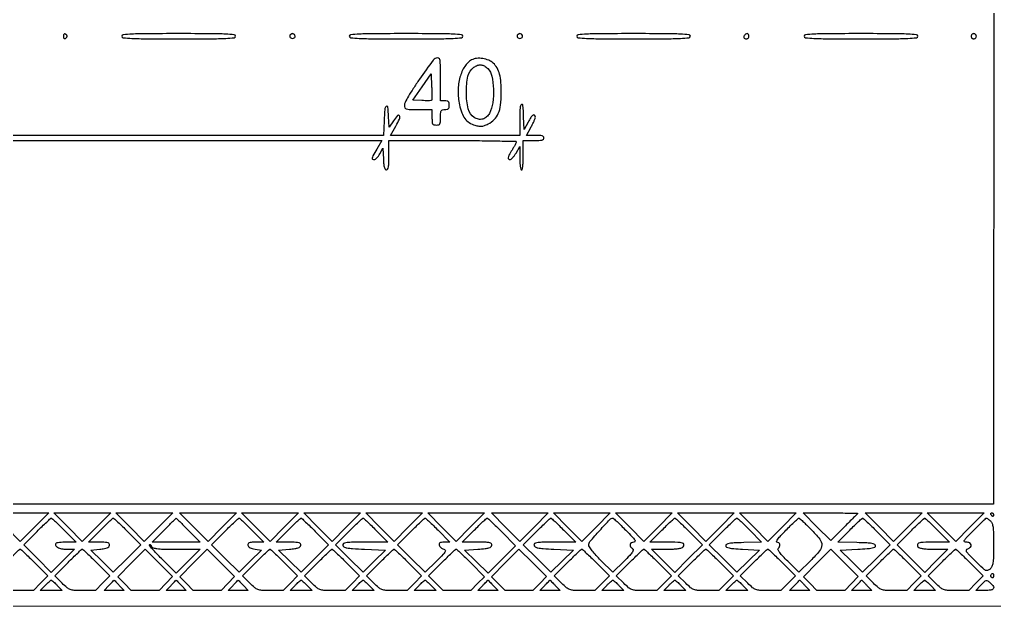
# Model space of a CAD drawing. Extents: x 0 to 836, y 5 to 589.
# Drawn here: x 301.56 to 349.44, y 162.85 to 191.81 of the extents above; entities that cross this region are included whole.
import ezdxf

# ---------------------------------------------------------------- set-up
doc = ezdxf.new("R2010")
doc.units = 0
doc.header["$MEASUREMENT"] = 0

msp = doc.modelspace()

# ---------------------------------------------------------------- linework, layer by layer
for points in [[(201.712326, 537.783562, -0.000001), (217.055896, 537.76491, -0.426088)], [(546.939, 229.3929, -0.000106), (546.943559, 250.949215, -0.000176), (546.957638, 269.095817, -0.000001), (546.976289, 285.583213, -0.415883)], [(836.0595, 588.6891), (420.497259, 588.710259, 0.000013), (261.145696, 588.714318, 0.000021), (126.989856, 588.708632), (4.934769, 588.698274, 0.19889), (4.878609, 588.675009, 0.198853), (4.855343, 588.618859), (4.83877, 516.273901, 0.000036), (4.826254, 436.744061, 0.000021), (4.8222, 342.282364), (4.8222, 95.946129), (4.469225, 95.920114, 0.031904), (4.160456, 95.877435, 0.315999), (4.075312, 95.787407, 0.415411), (4.137995, 95.703578, 0.035338), (4.43445, 95.6826), (4.8222, 95.6826), (4.8222, 50.2101), (4.8222, 4.7376), (420.462, 4.7376), (836.1018, 4.7376)], [(201.712326, 185.847562, -0.000001), (217.055896, 185.82891, -0.426088)], [(604.852986, 529.408162, -0.000002), (620.423836, 529.389509, -0.550615)], [(308.18842, 529.408162, -0.000002), (322.638019, 529.38951, -0.415836)], [(238.738155, 529.614638, -0.000002), (224.300981, 529.63329, -0.415836)], [(531.796111, 538.074638, -0.000002), (517.6951, 538.093291, -0.426056)], [(413.368417, 538.074638, -0.000002), (399.676779, 538.093291, -0.415815)], [(206.267293, 233.405114, -0.000001), (217.051222, 233.389599, -0.0589)], [(77.850638, 481.579418, -0.000002), (77.869294, 494.031443, -0.550517)], [(77.644162, 421.684687, -0.000002), (77.625507, 409.236574, -0.415775)], [(604.231838, 387.151416, -0.000003), (604.250494, 398.693431, -0.41574)], [(260.324089, 280.728444, -0.000002), (260.333986, 287.287743, -0.41377)], [(77.841889, 210.212758, -0.000002), (77.851786, 217.49274, -0.413814)], [(353.273145, 235.606241, -0.000004), (353.25667, 227.850838, -0.413589)], [(304.989363, 242.360362, -0.000006), (312.653939, 242.341698, -0.425725)], [(304.989363, 233.308162, -0.000006), (312.653939, 233.289498, -0.425725)], [(275.074705, 185.8662), (319.36061, 185.8662), (319.109005, 185.439477, 0.003297), (318.917101, 185.109047, 0.068328), (318.874318, 185.002892, 0.358977), (318.89724, 184.954532, 0.11016), (318.982127, 184.9356, 0.154657), (319.040265, 184.954023, 0.042934), (319.114344, 185.016367, 0.039003), (319.1904, 185.105314, 0.032366), (319.257077, 185.21055), (319.4073, 185.4855), (319.432487, 184.95675, 0.011248), (319.45055, 184.699463, 0.045136), (319.479196, 184.544506, 0.089857), (319.521156, 184.458138, 0.239244), (319.580537, 184.428, 0.277003), (319.641595, 184.464638, 0.080338), (319.678636, 184.572938, 0.035677), (319.698451, 184.774689, 0.006644), (319.7034, 185.1471), (319.7034, 185.8662), (322.8336, 185.8662, -0.001899), (324.033694, 185.861641, -0.003172), (325.043528, 185.847562, -0.000406), (325.936793, 185.828715, -0.41999), (325.96116, 185.80275, -0.10382), (325.951077, 185.763012, -0.007062), (325.89807, 185.658533, -0.009869), (325.830121, 185.535145, -0.007234), (325.750093, 185.4009, 0.009059), (325.60011, 185.147208, 0.07668), (325.553205, 185.023624, 0.284194), (325.575246, 184.96212, 0.169831), (325.651071, 184.9356, 0.174943), (325.705125, 184.95511, 0.032609), (325.782967, 185.028792, 0.031428), (325.866743, 185.131378, 0.024173), (325.945228, 185.25285), (326.129113, 185.5701), (326.131057, 184.99905, 0.013289), (326.137752, 184.775771, 0.023467), (326.156796, 184.592398, 0.020767), (326.183509, 184.454935, 0.347374), (326.2176, 184.428, 0.362465), (326.252916, 184.457474, 0.015687), (326.278562, 184.628925, 0.019442), (326.296508, 184.85786, 0.009838), (326.3022, 185.1471), (326.3022, 185.8662), (326.8098, 185.8662, 0.010614), (327.066641, 185.871653, 0.050675), (327.21165, 185.892637, 0.113455), (327.28883, 185.931932, 0.222027), (327.3174, 185.9931, 0.20224), (327.29212, 186.053044, 0.122046), (327.224545, 186.092612, 0.058076), (327.099479, 186.114183, 0.013696), (326.887167, 186.12), (326.456934, 186.12), (326.675667, 186.511356, 0.011597), (326.759417, 186.669716, 0.014102), (326.830147, 186.821897, 0.012683), (326.882358, 186.952046, 0.089272), (326.8944, 187.018956, 0.194214), (326.858556, 187.107755, 0.365208), (326.786601, 187.115205, 0.095449), (326.671205, 186.999331, 0.025602), (326.536569, 186.77565), (326.3445, 186.4161), (326.319644, 187.02945, 0.009543), (326.285868, 187.595606, 0.600354), (326.212922, 187.627377, 0.220443), (326.142801, 187.488046, 0.008078), (326.133, 186.8814), (326.133, 186.12), (322.959777, 186.12), (319.786553, 186.12), (320.044975, 186.577898, 0.022225), (320.219828, 186.922663, 0.222541), (320.217778, 187.080061, 0.536942), (320.128024, 187.092188, 0.030691), (319.923817, 186.828095), (319.712159, 186.516612), (319.686629, 187.038266, 0.014871), (319.649159, 187.513757, 0.612674), (319.573458, 187.542514, 0.191836), (319.497719, 187.387859, 0.010594), (319.467456, 186.839612), (319.443013, 186.12), (275.158988, 186.12)]]:
    msp.add_lwpolyline(points, format="xyb")
for points in [[(349.8633, 222.206722), (349.4403, 222.098577), (349.419019, 195.057088), (349.397738, 168.0156), (229.731169, 168.0156), (110.0646, 168.0156)], [(105.5385, 163.0665), (233.00955, 163.045322), (360.4806, 163.024144)]]:
    msp.add_lwpolyline(points)
for points in [[(303.714, 190.9845, 0.064908), (303.720739, 190.932807, 0.107546), (303.740715, 190.893824, 0.143818), (303.770388, 190.87364, 0.159683), (303.804945, 190.873815, 0.073624), (303.839708, 190.891418, 0.066918), (303.869175, 190.918834, 0.070382), (303.889087, 190.95151, 0.102038), (303.89589, 190.9845, 0.102038), (303.889087, 191.01749, 0.070382), (303.869175, 191.050166, 0.066918), (303.839708, 191.077582, 0.073624), (303.804945, 191.095185, 0.159683), (303.770388, 191.09536, 0.143818), (303.740715, 191.075176, 0.107546), (303.720739, 191.036193, 0.064908)], [(306.5904, 190.9845, 0.38529), (306.65764, 190.910194, 0.013583), (307.07685, 190.879711, 0.01012), (307.799216, 190.861515, 0.001237), (309.3822, 190.8576, 0.001237), (310.965184, 190.861515, 0.01012), (311.68755, 190.879711, 0.013583), (312.10676, 190.910194, 0.38529), (312.174, 190.9845, 0.38529), (312.10676, 191.058806, 0.013583), (311.68755, 191.089289, 0.01012), (310.965184, 191.107485, 0.001237), (309.3822, 191.1114, 0.001237), (307.799216, 191.107485, 0.01012), (307.07685, 191.089289, 0.013583), (306.65764, 191.058806, 0.38529)], [(314.842513, 191.032646, 0.221146), (314.834245, 190.963076, 0.174599), (314.881427, 190.902621, 0.137965), (314.966908, 190.877282, 0.142848), (315.05178, 190.900753, 0.189436), (315.093008, 190.955805, 0.165456), (315.0887, 191.028004, 0.147302), (315.039683, 191.088616, 0.150691), (314.9658, 191.1114, 0.08914), (314.933664, 191.105625, 0.053258), (314.898806, 191.088266, 0.051122), (314.866665, 191.06277, 0.061191)], [(317.7576, 190.9845, 0.38529), (317.82484, 190.910194, 0.013583), (318.24405, 190.879711, 0.01012), (318.966416, 190.861515, 0.001237), (320.5494, 190.8576, 0.001237), (322.132384, 190.861515, 0.01012), (322.85475, 190.879711, 0.013583), (323.27396, 190.910194, 0.38529), (323.3412, 190.9845, 0.38529), (323.27396, 191.058806, 0.013583), (322.85475, 191.089289, 0.01012), (322.132384, 191.107485, 0.001237), (320.5494, 191.1114, 0.001237), (318.966416, 191.107485, 0.01012), (318.24405, 191.089289, 0.013583), (317.82484, 191.058806, 0.38529)], [(326.009713, 191.032646, 0.221146), (326.001445, 190.963076, 0.174599), (326.048627, 190.902621, 0.137965), (326.134108, 190.877282, 0.142848), (326.21898, 190.900753, 0.189436), (326.260208, 190.955805, 0.165456), (326.2559, 191.028004, 0.147302), (326.206883, 191.088616, 0.150691), (326.133, 191.1114, 0.08914), (326.100864, 191.105625, 0.053258), (326.066006, 191.088266, 0.051122), (326.033865, 191.06277, 0.061191)], [(328.9248, 190.9845, 0.38529), (328.99204, 190.910194, 0.013583), (329.41125, 190.879711, 0.01012), (330.133616, 190.861515, 0.001237), (331.7166, 190.8576, 0.001237), (333.299584, 190.861515, 0.01012), (334.02195, 190.879711, 0.013583), (334.44116, 190.910194, 0.38529), (334.5084, 190.9845, 0.38529), (334.44116, 191.058806, 0.013583), (334.02195, 191.089289, 0.01012), (333.299584, 191.107485, 0.001237), (331.7166, 191.1114, 0.001237), (330.133616, 191.107485, 0.01012), (329.41125, 191.089289, 0.013583), (328.99204, 191.058806, 0.38529)], [(337.1874, 191.055, 0.091649), (337.139103, 190.984798, 0.193059), (337.136605, 190.919796, 0.206496), (337.179205, 190.874095, 0.103678), (337.2579, 190.8576, 0.099038), (337.30633, 190.867288, 0.097945), (337.347523, 190.894877, 0.097945), (337.375112, 190.93607, 0.099038), (337.3848, 190.9845, 0.103678), (337.368305, 191.063195, 0.206496), (337.322604, 191.105795, 0.193059), (337.257602, 191.103297, 0.091649)], [(340.092, 190.9845, 0.38529), (340.15924, 190.910194, 0.013583), (340.57845, 190.879711, 0.01012), (341.300816, 190.861515, 0.001237), (342.8838, 190.8576, 0.001237), (344.466784, 190.861515, 0.01012), (345.18915, 190.879711, 0.013583), (345.60836, 190.910194, 0.38529), (345.6756, 190.9845, 0.38529), (345.60836, 191.058806, 0.013583), (345.18915, 191.089289, 0.01012), (344.466784, 191.107485, 0.001237), (342.8838, 191.1114, 0.001237), (341.300816, 191.107485, 0.01012), (340.57845, 191.089289, 0.013583), (340.15924, 191.058806, 0.38529)], [(348.2982, 190.9845, 0.099038), (348.307888, 190.93607, 0.097945), (348.335477, 190.894877, 0.097945), (348.37667, 190.867288, 0.099038), (348.4251, 190.8576, 0.099038), (348.47353, 190.867288, 0.097945), (348.514723, 190.894877, 0.097945), (348.542312, 190.93607, 0.099038), (348.552, 190.9845, 0.099038), (348.542312, 191.03293, 0.097945), (348.514723, 191.074123, 0.097945), (348.47353, 191.101712, 0.099038), (348.4251, 191.1114, 0.099038), (348.37667, 191.101712, 0.097945), (348.335477, 191.074123, 0.097945), (348.307888, 191.03293, 0.099038)], [(321.202761, 188.870193, 0.007362), (320.898358, 188.420299, 0.013352), (320.664841, 188.042337, 0.012012), (320.498721, 187.740203, 0.120245), (320.4648, 187.601193, 0.092874), (320.487863, 187.478099, 0.227966), (320.553409, 187.416781, 0.071609), (320.700339, 187.392942, 0.004467), (321.1416, 187.389), (321.8184, 187.389), (321.8184, 187.0083, 0.012699), (321.824159, 186.781582, 0.114574), (321.8513, 186.68682, 0.210352), (321.910888, 186.641611, 0.058662), (322.0299, 186.6276, 0.058662), (322.148912, 186.641611, 0.210352), (322.2085, 186.68682, 0.114574), (322.235641, 186.781582, 0.012699), (322.2414, 187.0083, -0.012699), (322.247159, 187.235018, -0.114574), (322.2743, 187.32978, -0.210352), (322.333888, 187.374989, -0.058662), (322.4529, 187.389, 0.045527), (322.560216, 187.398792, 0.152009), (322.6221, 187.4313, 0.152009), (322.654608, 187.493184, 0.045527), (322.6644, 187.6005, 0.045527), (322.654608, 187.707816, 0.152009), (322.6221, 187.7697, 0.152009), (322.560216, 187.802208, 0.045527), (322.4529, 187.812), (322.2414, 187.812), (322.2414, 188.8695, 0.010163), (322.222669, 189.790994, 0.402164), (322.088589, 189.919818, 0.239335), (321.876227, 189.812168, 0.005555)], [(323.766739, 189.823331, 0.133039), (323.423729, 189.503662, 0.072917), (323.192871, 188.973239, 0.063285), (323.101076, 188.31485, 0.054258), (323.168388, 187.617899, 0.038109), (323.280629, 187.228849, 0.07364), (323.436766, 186.945784, 0.08606), (323.649315, 186.74856, 0.071427), (323.929675, 186.618721, 0.026842), (324.116401, 186.573535, 0.069755), (324.254297, 186.567399, 0.067582), (324.391101, 186.599398, 0.024029), (324.575454, 186.680135, 0.08301), (324.875312, 186.897149, 0.092798), (325.074609, 187.19249, 0.071312), (325.186571, 187.603149, 0.029806), (325.223458, 188.176992, 0.020525), (325.203803, 188.716043, 0.045555), (325.134911, 189.120927, 0.060037), (325.012012, 189.42906, 0.079457), (324.82756, 189.667694, 0.093169), (324.607439, 189.808285, 0.059297), (324.313142, 189.887877, 0.059632), (324.010733, 189.895908, 0.098591)], [(321.789199, 187.839199, -0.185124), (321.758615, 187.825567, -0.007561), (321.635912, 187.820894, -0.012318), (321.487705, 187.821143, -0.008332), (321.318893, 187.828404), (320.885277, 187.8543), (321.330689, 188.49775), (321.7761, 189.141199), (321.800995, 188.508545, -0.005621), (321.807882, 188.263423, -0.008617), (321.807799, 188.050954, -0.003925), (321.803228, 187.871534, -0.190267)], [(324.558933, 189.393758, -0.144075), (324.758734, 189.027345, -0.044146), (324.838037, 188.395223, -0.044375), (324.802911, 187.721924, -0.081718), (324.639195, 187.199876, -0.09631), (324.501249, 187.021764, -0.114296), (324.314136, 186.921437, -0.114637), (324.102414, 186.913751, -0.097318), (323.894681, 186.998174, -0.192896), (323.601969, 187.417296, -0.054774), (323.505695, 188.22184, -0.054766), (323.586526, 189.029359, -0.189883), (323.870912, 189.459206, -0.063398), (324.056619, 189.556925, -0.113636), (324.226619, 189.579403, -0.112269), (324.390741, 189.525298, -0.060914)], [(342.7146, 167.569465, -0.194734), (342.708197, 167.553647, -0.000411), (342.521436, 167.361096, -0.00269), (342.309128, 167.144903, -0.001656), (342.057021, 166.892609), (341.399443, 166.238887), (340.726556, 166.915743), (340.053669, 167.5926), (341.384135, 167.5926, -0.001629), (341.894301, 167.590938, -0.002717), (342.323776, 167.585804, -0.000298), (342.705297, 167.578943, -0.408783)], [(349.398, 167.508, -0.042167), (349.395264, 167.475611, -0.061769), (349.387041, 167.448251, -0.081139), (349.374959, 167.429699, -0.210953), (349.360693, 167.4234, -0.151918), (349.342865, 167.428945, -0.038439), (349.318986, 167.448251, -0.035638), (349.293857, 167.475617, -0.029505), (349.2711, 167.508, -0.082592), (349.257859, 167.540326, -0.161196), (349.260491, 167.567749, -0.182303), (349.278379, 167.585977, -0.108972), (349.308407, 167.5926, -0.093332), (349.342607, 167.58616, -0.09642), (349.371682, 167.567749, -0.099167), (349.391142, 167.54028, -0.105053)], [(303.7563, 166.7466), (304.343962, 166.1544), (303.873881, 166.1544, 0.011005), (303.689756, 166.150347, 0.015368), (303.525534, 166.138048, 0.01169), (303.39145, 166.120673, 0.159624), (303.348134, 166.098734, 0.323034), (303.332673, 166.003228, 0.153995), (303.423953, 165.909094, 0.077823), (303.621874, 165.83911, 0.046168), (303.871625, 165.816), (304.262333, 165.816), (303.692669, 165.246336), (303.123005, 164.676672), (302.445546, 165.350157), (301.768087, 166.023643), (302.421809, 166.681221, -0.00333), (302.675755, 166.933287, -0.005264), (302.897175, 167.145636, -0.001555), (303.091171, 167.326672, -0.189144), (303.122084, 167.3388, -0.188067), (303.152787, 167.326828, -0.001892), (303.327588, 167.164841, -0.00582), (303.527682, 166.973596, -0.003703)], [(306.867391, 166.681221), (307.521113, 166.023643), (306.844488, 165.350986), (306.167863, 164.678329), (305.614302, 165.226015), (305.060742, 165.7737), (305.507588, 165.816, 0.015512), (305.727836, 165.843766, 0.05625), (305.863738, 165.881203, 0.099758), (305.943767, 165.933642, 0.152263), (305.98252, 166.00635, 0.175867), (305.970193, 166.082398, 0.196611), (305.912455, 166.128487, 0.063813), (305.778527, 166.149817, 0.007622), (305.477922, 166.1544), (304.945238, 166.1544), (305.5329, 166.7466, -0.003703), (305.761518, 166.973596, -0.00582), (305.961612, 167.164841, -0.001892), (306.136413, 167.326828, -0.188067), (306.167116, 167.3388, -0.189144), (306.198029, 167.326672, -0.001555), (306.392025, 167.145636, -0.005264), (306.613445, 166.933287, -0.00333)], [(309.8475, 166.7466), (310.435162, 166.1544), (309.2553, 166.1544), (308.075438, 166.1544), (308.6631, 166.7466, -0.000362), (308.888757, 166.973671, -0.0006), (309.079469, 167.164841, -0.00002), (309.252129, 167.337487, -0.198891), (309.2553, 167.3388, -0.198891), (309.258471, 167.337487, -0.00002), (309.431131, 167.164841, -0.0006), (309.621843, 166.973671, -0.000362)], [(312.9777, 166.7466), (313.565362, 166.1544), (313.159578, 166.1544, 0.011576), (312.938657, 166.149285, 0.08202), (312.834102, 166.127002, 0.210716), (312.788663, 166.081234, 0.139513), (312.781966, 166.00635, 0.132422), (312.814802, 165.938608, 0.089172), (312.882099, 165.884382, 0.063432), (312.986234, 165.843549, 0.028895), (313.130082, 165.816), (313.450025, 165.7737), (312.896381, 165.226015), (312.342737, 164.678329), (311.666112, 165.350986), (310.989487, 166.023643), (311.643209, 166.681221, -0.00333), (311.897155, 166.933287, -0.005264), (312.118575, 167.145636, -0.001555), (312.312571, 167.326672, -0.189144), (312.343484, 167.3388, -0.188067), (312.374187, 167.326828, -0.001892), (312.548988, 167.164841, -0.00582), (312.749082, 166.973596, -0.003703)], [(316.088791, 166.681221), (316.742513, 166.023643), (316.065888, 165.350986), (315.389263, 164.678329), (314.835811, 165.226015), (314.282359, 165.7737), (314.81367, 165.816, 0.011415), (315.085664, 165.843916, 0.05076), (315.241981, 165.879946, 0.100082), (315.330748, 165.931655, 0.165531), (315.373094, 166.00635, 0.198809), (315.357175, 166.082973, 0.183845), (315.291093, 166.129141, 0.05544), (315.137716, 166.150039, 0.006163), (314.783922, 166.1544), (314.166638, 166.1544), (314.7543, 166.7466, -0.003703), (314.982918, 166.973596, -0.00582), (315.183012, 167.164841, -0.001892), (315.357813, 167.326828, -0.188067), (315.388516, 167.3388, -0.189144), (315.419429, 167.326672, -0.001555), (315.613425, 167.145636, -0.005264), (315.834845, 166.933287, -0.00333)], [(319.0689, 166.7466), (319.656562, 166.1544), (318.531678, 166.1544, 0.002804), (317.858534, 166.150625, 0.030756), (317.589072, 166.130999, 0.112045), (317.468892, 166.086125, 0.303644), (317.435099, 166.00635, 0.229909), (317.495273, 165.925676, 0.075481), (317.639441, 165.876732, 0.030044), (317.914148, 165.844573, 0.003938), (318.501678, 165.816), (319.539951, 165.7737), (318.986944, 165.226015), (318.433937, 164.678329), (317.757312, 165.350986), (317.080687, 166.023643), (317.734409, 166.681221, -0.00333), (317.988355, 166.933287, -0.005264), (318.209775, 167.145636, -0.001555), (318.403771, 167.326672, -0.189144), (318.434684, 167.3388, -0.188067), (318.465387, 167.326828, -0.001892), (318.640188, 167.164841, -0.00582), (318.840282, 166.973596, -0.003703)], [(322.1145, 166.7466), (322.702162, 166.1544), (322.423278, 166.1544, 0.022327), (322.283377, 166.14815, 0.108533), (322.20811, 166.124412, 0.202489), (322.174274, 166.079855, 0.110488), (322.172191, 166.010059, 0.105696), (322.197039, 165.951429, 0.061824), (322.248404, 165.894603, 0.0577), (322.316878, 165.848051, 0.06191), (322.392603, 165.819709, -0.180221), (322.467507, 165.769439, -0.300719), (322.470347, 165.696394, -0.057183), (322.366343, 165.562278, -0.004057), (322.032378, 165.226015), (321.479537, 164.678329), (320.802912, 165.350986), (320.126287, 166.023643), (320.780009, 166.681221, -0.00333), (321.033955, 166.933287, -0.005264), (321.255375, 167.145636, -0.001555), (321.449371, 167.326672, -0.189144), (321.480284, 167.3388, -0.188067), (321.510987, 167.326828, -0.001892), (321.685788, 167.164841, -0.00582), (321.885882, 166.973596, -0.003703)], [(325.2447, 166.662), (325.917531, 165.9852), (325.244769, 165.308469), (324.572007, 164.631738), (323.995914, 165.202719), (323.419821, 165.7737), (324.077644, 165.816, 0.007961), (324.427839, 165.844124, 0.043681), (324.614152, 165.878675, 0.096058), (324.716285, 165.929557, 0.184306), (324.763636, 166.00635, 0.230421), (324.742637, 166.083757, 0.163702), (324.663696, 166.129843, 0.046242), (324.481235, 166.150268, 0.004765), (324.047622, 166.1544), (323.303438, 166.1544), (323.8911, 166.7466, -0.003703), (324.119718, 166.973596, -0.00582), (324.319812, 167.164841, -0.001892), (324.494613, 167.326828, -0.188067), (324.525316, 167.3388, -0.189472), (324.55628, 167.326629, -0.001474), (324.755838, 167.13999, -0.005123), (324.983427, 166.921436, -0.003235)], [(328.2903, 166.7466), (328.877962, 166.1544), (327.837678, 166.1544, 0.003089), (327.217767, 166.15057, 0.033239), (326.967621, 166.130815, 0.121914), (326.856936, 166.08559, 0.289999), (326.825676, 166.00635, 0.22117), (326.883263, 165.926378, 0.080151), (327.017862, 165.877029, 0.032335), (327.273057, 165.844493, 0.00446), (327.807703, 165.816), (328.761448, 165.7737), (328.208393, 165.226015), (327.655337, 164.678329), (326.978712, 165.350986), (326.302087, 166.023643), (326.955809, 166.681221, -0.00333), (327.209755, 166.933287, -0.005264), (327.431175, 167.145636, -0.001555), (327.625171, 167.326672, -0.189144), (327.656084, 167.3388, -0.188067), (327.686787, 167.326828, -0.001892), (327.861588, 167.164841, -0.00582), (328.061682, 166.973596, -0.003703)], [(331.3359, 166.7466, -0.004832), (331.651583, 166.42227, -0.042188), (331.777469, 166.265927, -0.232284), (331.787654, 166.192099, -0.323479), (331.735481, 166.1544, 0.130324), (331.612908, 166.1219, 0.218223), (331.551864, 166.036881, 0.201213), (331.574153, 165.929203, 0.115345), (331.673707, 165.838322, -0.319881), (331.704314, 165.773546, -0.106564), (331.662125, 165.670944, -0.03982), (331.528649, 165.506573, -0.007057), (331.250619, 165.223125), (330.701224, 164.678613), (330.109112, 165.266188, -0.012494), (329.87535, 165.510047, -0.018862), (329.685484, 165.734756, -0.017168), (329.547211, 165.9246, -0.149899), (329.517, 166.023108, -0.179408), (329.578445, 166.188841, -0.005714), (330.059724, 166.735915, -0.005226), (330.556182, 167.275946, -0.207128), (330.7014, 167.3388, -0.187987), (330.732278, 167.326765, -0.001914), (330.907105, 167.164841, -0.005853), (331.107262, 166.973596, -0.003726)], [(334.446991, 166.681221), (335.100713, 166.023643), (334.423254, 165.350157), (333.745795, 164.676672), (333.176131, 165.246336), (332.606467, 165.816), (333.335575, 165.816, 0.009291), (333.673365, 165.822277, 0.024972), (333.91271, 165.843177, 0.033109), (334.07798, 165.877234, 0.153349), (334.158907, 165.929534, 0.217333), (334.188459, 166.03855, 0.293405), (334.121793, 166.112434, 0.060033), (333.885339, 166.147203, 0.006519), (333.333319, 166.1544), (332.524838, 166.1544), (333.1125, 166.7466, -0.003703), (333.341118, 166.973596, -0.00582), (333.541212, 167.164841, -0.001892), (333.716013, 167.326828, -0.188067), (333.746716, 167.3388, -0.189144), (333.777629, 167.326672, -0.001555), (333.971625, 167.145636, -0.005264), (334.193045, 166.933287, -0.00333)], [(337.42399, 166.749734), (338.008543, 166.160667), (337.125621, 166.136384, 0.00517), (336.658775, 166.118711, 0.030362), (336.415051, 166.092069, 0.067719), (336.28443, 166.050973, 0.290466), (336.2427, 165.9852, 0.281662), (336.282951, 165.919416, 0.067852), (336.408877, 165.875282, 0.031753), (336.640794, 165.843044, 0.005897), (337.070562, 165.816), (337.898425, 165.7737), (337.345281, 165.226015), (336.792137, 164.678329), (336.115512, 165.350986), (335.438887, 166.023643), (336.092609, 166.681221, -0.00333), (336.346555, 166.933287, -0.005264), (336.567975, 167.145636, -0.001555), (336.761971, 167.326672, -0.189144), (336.792884, 167.3388, -0.187998), (336.823577, 167.326837, -0.001911), (336.997475, 167.165762, -0.005849), (337.196564, 166.975528, -0.003723)], [(340.426193, 166.793144, -0.023955), (340.861239, 166.309971, -0.175326), (340.962816, 166.020987, -0.173415), (340.856562, 165.732176, -0.023328), (340.412104, 165.247944), (339.838376, 164.678613), (339.289285, 165.222824, -0.010147), (339.053142, 165.466564, -0.02787), (338.900088, 165.650673, -0.036275), (338.814336, 165.785851, -0.330886), (338.823897, 165.850737, 0.094643), (338.891889, 165.950833, 0.153592), (338.902388, 166.052255, 0.193657), (338.853791, 166.125748, 0.152155), (338.761819, 166.1544, -0.541086), (338.736806, 166.192673, -0.057048), (338.801845, 166.304425, -0.027081), (338.953301, 166.486005, -0.008053), (339.2037, 166.7466, -0.00374), (339.432351, 166.973595, -0.005874), (339.632546, 167.164841, -0.001927), (339.807389, 167.326727, -0.187938), (339.838375, 167.3388, -0.186946), (339.869181, 167.326865, -0.002242), (340.030439, 167.178514, -0.006349), (340.215508, 167.002293, -0.004063)], [(343.668391, 166.681221), (344.322113, 166.023643), (343.645488, 165.350986), (342.968863, 164.678329), (342.415751, 165.226015), (341.862639, 165.7737), (342.73277, 165.816, 0.005497), (343.18698, 165.843089, 0.030383), (343.429678, 165.875142, 0.064871), (343.561441, 165.919043, 0.287451), (343.6029, 165.9852, 0.295944), (343.560007, 166.051321, 0.064598), (343.423499, 166.092184, 0.029088), (343.169014, 166.118663, 0.00485), (342.677569, 166.136273), (341.752238, 166.160447), (342.3369, 166.749623, -0.003722), (342.564368, 166.97546, -0.005848), (342.763493, 167.165729, -0.00191), (342.937423, 167.326837, -0.188), (342.968116, 167.3388, -0.189144), (342.999029, 167.326672, -0.001555), (343.193025, 167.145636, -0.005264), (343.414445, 166.933287, -0.00333)], [(346.6485, 166.7466), (347.236162, 166.1544), (346.469981, 166.1544, 0.007001), (345.945351, 166.147054, 0.062972), (345.718615, 166.111908, 0.298963), (345.655237, 166.038206, 0.208426), (345.686693, 165.929534, 0.150575), (345.765799, 165.8778, 0.033991), (345.924702, 165.843548, 0.025919), (346.152418, 165.822418, 0.010176), (346.467725, 165.816), (347.154533, 165.816), (346.584869, 165.246336), (346.015205, 164.676672), (345.337746, 165.350157), (344.660287, 166.023643), (345.314009, 166.681221, -0.00333), (345.567955, 166.933287, -0.005264), (345.789375, 167.145636, -0.001555), (345.983371, 167.326672, -0.189144), (346.014284, 167.3388, -0.188067), (346.044987, 167.326828, -0.001892), (346.219788, 167.164841, -0.00582), (346.419882, 166.973596, -0.003703)], [(349.243289, 167.198788, -0.116866), (349.325428, 167.07938, -0.059709), (349.370806, 166.902114, -0.028364), (349.392805, 166.607818, -0.004476), (349.398, 166.0275, -0.004162), (349.392956, 165.421593, -0.031853), (349.370124, 165.137988, -0.072405), (349.319647, 164.967951, -0.100864), (349.22585, 164.84043, -0.096188), (349.107385, 164.768809, -0.21449), (349.004564, 164.776079, -0.067723), (348.866039, 164.876741, -0.004323), (348.506326, 165.227144, -0.004813), (348.188284, 165.548486, -0.053212), (348.076915, 165.69072, -0.232958), (348.068673, 165.77269, -0.218098), (348.128576, 165.8324, 0.107012), (348.263219, 165.918232, 0.249107), (348.297718, 166.029059, 0.24585), (348.225197, 166.120854, 0.105394), (348.067819, 166.1544, -0.139495), (347.972323, 166.181571, -0.410834), (347.957847, 166.241567, -0.05663), (348.059268, 166.373335, -0.003106), (348.4251, 166.7466, -0.003017), (348.653106, 166.973611, -0.004794), (348.851272, 167.164841, -0.001292), (349.025367, 167.328799, -0.190463), (349.05067, 167.3388, -0.145949), (349.07291, 167.332167, -0.012211), (349.122888, 167.297671, -0.015448), (349.181266, 167.252417, -0.011309)], [(302.294474, 165.162936), (302.95139, 164.509872), (302.595981, 164.147736), (302.240571, 163.7856), (301.605738, 163.7856, -0.010065), (301.195228, 163.793864, -0.075893), (301.005226, 163.830752, -0.090969), (300.849306, 163.920999, -0.017476), (300.607315, 164.142436), (300.243725, 164.499272), (300.898228, 165.157636, -0.003031), (301.152181, 165.41001, -0.004814), (301.372929, 165.622606, -0.001304), (301.566832, 165.804827, -0.19018), (301.595144, 165.816, -0.188692), (301.623515, 165.804898, -0.001301), (301.818067, 165.624162, -0.004795), (302.039595, 165.413277, -0.003019)], [(305.340074, 165.162936), (305.99699, 164.509872), (305.641581, 164.147736), (305.286171, 163.7856), (304.651338, 163.7856, -0.010065), (304.240828, 163.793864, -0.075893), (304.050826, 163.830752, -0.090969), (303.894906, 163.920999, -0.017476), (303.652915, 164.142436), (303.289325, 164.499272), (303.943828, 165.157636, -0.003031), (304.197781, 165.41001, -0.004814), (304.418529, 165.622606, -0.001304), (304.612432, 165.804827, -0.19018), (304.640744, 165.816, -0.188692), (304.669115, 165.804898, -0.001301), (304.863667, 165.624162, -0.004795), (305.085195, 165.413277, -0.003019)], [(309.278385, 165.816), (310.435162, 165.816), (309.847303, 165.223601), (309.259443, 164.631202), (308.601722, 165.285066, -0.006363), (308.349852, 165.541914, -0.009634), (308.137961, 165.772292, -0.004881), (307.965798, 165.970741, -0.185726), (307.946573, 166.025515, -0.236615), (307.956062, 166.043121, -0.314043), (307.97372, 166.043176, -0.085244), (308.001921, 166.015527, -0.024453), (308.035376, 165.96405, 0.172706), (308.129909, 165.884208, 0.060263), (308.305517, 165.841433, 0.026126), (308.618639, 165.820641, 0.003517)], [(314.561474, 165.162936), (315.21839, 164.509872), (314.862981, 164.147736), (314.507571, 163.7856), (313.872738, 163.7856, -0.010065), (313.462228, 163.793864, -0.075893), (313.272226, 163.830752, -0.090969), (313.116306, 163.920999, -0.017476), (312.874315, 164.142436), (312.510725, 164.499272), (313.165228, 165.157636, -0.003031), (313.419181, 165.41001, -0.004814), (313.639929, 165.622606, -0.001304), (313.833832, 165.804827, -0.19018), (313.862144, 165.816, -0.188692), (313.890515, 165.804898, -0.001301), (314.085067, 165.624162, -0.004795), (314.306595, 165.413277, -0.003019)], [(317.607074, 165.162936), (318.26399, 164.509872), (317.908581, 164.147736), (317.553171, 163.7856), (316.918338, 163.7856, -0.010065), (316.507828, 163.793864, -0.075893), (316.317826, 163.830752, -0.090969), (316.161906, 163.920999, -0.017476), (315.919915, 164.142436), (315.556325, 164.499272), (316.210828, 165.157636, -0.003031), (316.464781, 165.41001, -0.004814), (316.685529, 165.622606, -0.001304), (316.879432, 165.804827, -0.19018), (316.907744, 165.816, -0.188692), (316.936115, 165.804898, -0.001301), (317.130667, 165.624162, -0.004795), (317.352195, 165.413277, -0.003019)], [(320.652674, 165.162936), (321.30959, 164.509872), (320.954181, 164.147736), (320.598771, 163.7856), (319.963938, 163.7856, -0.010065), (319.553428, 163.793864, -0.075893), (319.363426, 163.830752, -0.090969), (319.207506, 163.920999, -0.017476), (318.965515, 164.142436), (318.601925, 164.499272), (319.256428, 165.157636, -0.003031), (319.510381, 165.41001, -0.004814), (319.731129, 165.622606, -0.001304), (319.925032, 165.804827, -0.19018), (319.953344, 165.816, -0.188692), (319.981715, 165.804898, -0.001301), (320.176267, 165.624162, -0.004795), (320.397795, 165.413277, -0.003019)], [(323.720893, 165.140213), (324.392717, 164.464426), (324.061289, 164.125013), (323.729861, 163.7856), (323.052283, 163.7856), (322.374704, 163.7856), (322.011115, 164.142436), (321.647525, 164.499272), (322.302028, 165.157636, -0.003306), (322.556254, 165.410003, -0.005228), (322.777862, 165.622606, -0.001534), (322.972063, 165.803935, -0.189229), (323.0028, 165.816, -0.189524), (323.033583, 165.803897, -0.001461), (323.232826, 165.617488, -0.0051), (323.460026, 165.39926, -0.003221)], [(329.874074, 165.162936), (330.53099, 164.509872), (330.175581, 164.147736), (329.820171, 163.7856), (329.185338, 163.7856, -0.010065), (328.774828, 163.793864, -0.075893), (328.584826, 163.830752, -0.090969), (328.428906, 163.920999, -0.017476), (328.186915, 164.142436), (327.823325, 164.499272), (328.477828, 165.157636, -0.003031), (328.731781, 165.41001, -0.004814), (328.952529, 165.622606, -0.001304), (329.146432, 165.804827, -0.19018), (329.174744, 165.816, -0.188692), (329.203115, 165.804898, -0.001301), (329.397667, 165.624162, -0.004795), (329.619195, 165.413277, -0.003019)], [(332.919674, 165.162936), (333.57659, 164.509872), (333.221181, 164.147736), (332.865771, 163.7856), (332.230938, 163.7856, -0.010065), (331.820428, 163.793864, -0.075893), (331.630426, 163.830752, -0.090969), (331.474506, 163.920999, -0.017476), (331.232515, 164.142436), (330.868925, 164.499272), (331.523428, 165.157636, -0.003031), (331.777381, 165.41001, -0.004814), (331.998129, 165.622606, -0.001304), (332.192032, 165.804827, -0.19018), (332.220344, 165.816, -0.188692), (332.248715, 165.804898, -0.001301), (332.443267, 165.624162, -0.004795), (332.664795, 165.413277, -0.003019)], [(335.965274, 165.162936), (336.62219, 164.509872), (336.266781, 164.147736), (335.911371, 163.7856), (335.276538, 163.7856, -0.010065), (334.866028, 163.793864, -0.075893), (334.676026, 163.830752, -0.090969), (334.520106, 163.920999, -0.017476), (334.278115, 164.142436), (333.914525, 164.499272), (334.569028, 165.157636, -0.003031), (334.822981, 165.41001, -0.004814), (335.043729, 165.622606, -0.001304), (335.237632, 165.804827, -0.19018), (335.265944, 165.816, -0.188692), (335.294315, 165.804898, -0.001301), (335.488867, 165.624162, -0.004795), (335.710395, 165.413277, -0.003019)], [(339.010874, 165.162936), (339.66779, 164.509872), (339.312381, 164.147736), (338.956971, 163.7856), (338.322138, 163.7856, -0.010065), (337.911628, 163.793864, -0.075893), (337.721626, 163.830752, -0.090969), (337.565706, 163.920999, -0.017476), (337.323715, 164.142436), (336.960125, 164.499272), (337.614628, 165.157636, -0.003031), (337.868581, 165.41001, -0.004814), (338.089329, 165.622606, -0.001304), (338.283232, 165.804827, -0.19018), (338.311544, 165.816, -0.188692), (338.339915, 165.804898, -0.001301), (338.534467, 165.624162, -0.004795), (338.755995, 165.413277, -0.003019)], [(345.186674, 165.162936), (345.84359, 164.509872), (345.488181, 164.147736), (345.132771, 163.7856), (344.497938, 163.7856, -0.010065), (344.087428, 163.793864, -0.075893), (343.897426, 163.830752, -0.090969), (343.741506, 163.920999, -0.017476), (343.499515, 164.142436), (343.135925, 164.499272), (343.790428, 165.157636, -0.003031), (344.044381, 165.41001, -0.004814), (344.265129, 165.622606, -0.001304), (344.459032, 165.804827, -0.19018), (344.487344, 165.816, -0.188692), (344.515715, 165.804898, -0.001301), (344.710267, 165.624162, -0.004795), (344.931795, 165.413277, -0.003019)], [(348.232274, 165.162936), (348.88919, 164.509872), (348.533781, 164.147736), (348.178371, 163.7856), (347.543538, 163.7856, -0.010065), (347.133028, 163.793864, -0.075893), (346.943026, 163.830752, -0.090969), (346.787106, 163.920999, -0.017476), (346.545115, 164.142436), (346.181525, 164.499272), (346.836028, 165.157636, -0.003031), (347.089981, 165.41001, -0.004814), (347.310729, 165.622606, -0.001304), (347.504632, 165.804827, -0.19018), (347.532944, 165.816, -0.188692), (347.561315, 165.804898, -0.001301), (347.755867, 165.624162, -0.004795), (347.977395, 165.413277, -0.003019)], [(303.4179, 164.0394), (303.661056, 163.7856), (303.1218, 163.7856), (302.582544, 163.7856), (302.8257, 164.0394, -0.010122), (302.922704, 164.136632, -0.014427), (303.012981, 164.218646, -0.01032), (303.090473, 164.282341, -0.168402), (303.1218, 164.2932, -0.168402), (303.153127, 164.282341, -0.01032), (303.230619, 164.218646, -0.014427), (303.320896, 164.136632, -0.010122)], [(306.4635, 164.0394), (306.706656, 163.7856), (306.2097, 163.7856), (305.712744, 163.7856), (305.9559, 164.0394, -0.002047), (306.049887, 164.1367, -0.003307), (306.130756, 164.218646, -0.000609), (306.20252, 164.290236, -0.19828), (306.2097, 164.2932, -0.19828), (306.21688, 164.290236, -0.000609), (306.288644, 164.218646, -0.003307), (306.369513, 164.1367, -0.002047)], [(309.5091, 164.0394), (309.752256, 163.7856), (309.2553, 163.7856), (308.758344, 163.7856), (309.0015, 164.0394, -0.002047), (309.095487, 164.1367, -0.003307), (309.176356, 164.218646, -0.000609), (309.24812, 164.290236, -0.19828), (309.2553, 164.2932, -0.19828), (309.26248, 164.290236, -0.000609), (309.334244, 164.218646, -0.003307), (309.415113, 164.1367, -0.002047)], [(312.5547, 164.0394), (312.797856, 163.7856), (312.3009, 163.7856), (311.803944, 163.7856), (312.0471, 164.0394, -0.002047), (312.141087, 164.1367, -0.003307), (312.221956, 164.218646, -0.000609), (312.29372, 164.290236, -0.19828), (312.3009, 164.2932, -0.19828), (312.30808, 164.290236, -0.000609), (312.379844, 164.218646, -0.003307), (312.460713, 164.1367, -0.002047)], [(315.6849, 164.0394), (315.928056, 163.7856), (315.3888, 163.7856), (314.849544, 163.7856), (315.0927, 164.0394, -0.010122), (315.189704, 164.136632, -0.014427), (315.279981, 164.218646, -0.01032), (315.357473, 164.282341, -0.168402), (315.3888, 164.2932, -0.168402), (315.420127, 164.282341, -0.01032), (315.497619, 164.218646, -0.014427), (315.587896, 164.136632, -0.010122)], [(318.7305, 164.0394), (318.973656, 163.7856), (318.4344, 163.7856), (317.895144, 163.7856), (318.1383, 164.0394, -0.010122), (318.235304, 164.136632, -0.014427), (318.325581, 164.218646, -0.01032), (318.403073, 164.282341, -0.168402), (318.4344, 164.2932, -0.168402), (318.465727, 164.282341, -0.01032), (318.543219, 164.218646, -0.014427), (318.633496, 164.136632, -0.010122)], [(321.7761, 164.0394), (322.019256, 163.7856), (321.48, 163.7856), (320.940744, 163.7856), (321.1839, 164.0394, -0.010122), (321.280904, 164.136632, -0.014427), (321.371181, 164.218646, -0.01032), (321.448673, 164.282341, -0.168402), (321.48, 164.2932, -0.168402), (321.511327, 164.282341, -0.01032), (321.588819, 164.218646, -0.014427), (321.679096, 164.136632, -0.010122)], [(324.8217, 164.0394), (325.064856, 163.7856), (324.5679, 163.7856), (324.070944, 163.7856), (324.3141, 164.0394, -0.002047), (324.408087, 164.1367, -0.003307), (324.488956, 164.218646, -0.000609), (324.56072, 164.290236, -0.19828), (324.5679, 164.2932, -0.19828), (324.57508, 164.290236, -0.000609), (324.646844, 164.218646, -0.003307), (324.727713, 164.1367, -0.002047)], [(327.8673, 164.0394), (328.110456, 163.7856), (327.6135, 163.7856), (327.116544, 163.7856), (327.3597, 164.0394, -0.002047), (327.453687, 164.1367, -0.003307), (327.534556, 164.218646, -0.000609), (327.60632, 164.290236, -0.19828), (327.6135, 164.2932, -0.19828), (327.62068, 164.290236, -0.000609), (327.692444, 164.218646, -0.003307), (327.773313, 164.1367, -0.002047)], [(330.9975, 164.0394), (331.240656, 163.7856), (330.7014, 163.7856), (330.162144, 163.7856), (330.4053, 164.0394, -0.010122), (330.502304, 164.136632, -0.014427), (330.592581, 164.218646, -0.01032), (330.670073, 164.282341, -0.168402), (330.7014, 164.2932, -0.168402), (330.732727, 164.282341, -0.01032), (330.810219, 164.218646, -0.014427), (330.900496, 164.136632, -0.010122)], [(334.0431, 164.0394), (334.286256, 163.7856), (333.747, 163.7856), (333.207744, 163.7856), (333.4509, 164.0394, -0.010122), (333.547904, 164.136632, -0.014427), (333.638181, 164.218646, -0.01032), (333.715673, 164.282341, -0.168402), (333.747, 164.2932, -0.168402), (333.778327, 164.282341, -0.01032), (333.855819, 164.218646, -0.014427), (333.946096, 164.136632, -0.010122)], [(337.0887, 164.0394), (337.331856, 163.7856), (336.7926, 163.7856), (336.253344, 163.7856), (336.4965, 164.0394, -0.010122), (336.593504, 164.136632, -0.014427), (336.683781, 164.218646, -0.01032), (336.761273, 164.282341, -0.168402), (336.7926, 164.2932, -0.168402), (336.823927, 164.282341, -0.01032), (336.901419, 164.218646, -0.014427), (336.991696, 164.136632, -0.010122)], [(340.1343, 164.0394), (340.377456, 163.7856), (339.8805, 163.7856), (339.383544, 163.7856), (339.6267, 164.0394, -0.002047), (339.720687, 164.1367, -0.003307), (339.801556, 164.218646, -0.000609), (339.87332, 164.290236, -0.19828), (339.8805, 164.2932, -0.19828), (339.88768, 164.290236, -0.000609), (339.959444, 164.218646, -0.003307), (340.040313, 164.1367, -0.002047)], [(343.1799, 164.0394), (343.423056, 163.7856), (342.9261, 163.7856), (342.429144, 163.7856), (342.6723, 164.0394, -0.002047), (342.766287, 164.1367, -0.003307), (342.847156, 164.218646, -0.000609), (342.91892, 164.290236, -0.19828), (342.9261, 164.2932, -0.19828), (342.93328, 164.290236, -0.000609), (343.005044, 164.218646, -0.003307), (343.085913, 164.1367, -0.002047)], [(346.3101, 164.0394), (346.553256, 163.7856), (346.014, 163.7856), (345.474744, 163.7856), (345.7179, 164.0394, -0.010122), (345.814904, 164.136632, -0.014427), (345.905181, 164.218646, -0.01032), (345.982673, 164.282341, -0.168402), (346.014, 164.2932, -0.168402), (346.045327, 164.282341, -0.01032), (346.122819, 164.218646, -0.014427), (346.213096, 164.136632, -0.010122)], [(349.243289, 164.153188, -0.059232), (349.388492, 163.986596, -0.324907), (349.385151, 163.874211, -0.201707), (349.259477, 163.803134, -0.029169), (348.959172, 163.7856), (348.520344, 163.7856), (348.7635, 164.0394, -0.008801), (348.953863, 164.231221, -0.135508), (349.034698, 164.275616, -0.217745), (349.11055, 164.260561, -0.027715)], [(349.398, 164.499707, -0.067432), (349.391688, 164.453117, -0.140899), (349.372743, 164.422167, -0.190788), (349.344672, 164.411456, -0.136093), (349.31202, 164.420953, -0.090427), (349.282894, 164.447225, -0.095498), (349.265594, 164.481616, -0.099685), (349.262733, 164.518727, -0.108373), (349.274713, 164.552846, -0.050477), (349.324664, 164.61795, -0.315493), (349.363552, 164.626006, -0.25701), (349.390796, 164.590955, -0.039415)]]:
    msp.add_lwpolyline(points, format="xyb", close=True)
for points in [[(302.296309, 166.895291), (301.599, 166.197982), (300.901691, 166.895291), (300.204382, 167.5926), (301.599, 167.5926), (302.993618, 167.5926)], [(305.341909, 166.895291), (304.6446, 166.197982), (303.947291, 166.895291), (303.249982, 167.5926), (304.6446, 167.5926), (306.039218, 167.5926)], [(308.387509, 166.895291), (307.6902, 166.197982), (306.992891, 166.895291), (306.295582, 167.5926), (307.6902, 167.5926), (309.084818, 167.5926)], [(311.517709, 166.895291), (310.8204, 166.197982), (310.123091, 166.895291), (309.425782, 167.5926), (310.8204, 167.5926), (312.215018, 167.5926)], [(314.563309, 166.895291), (313.866, 166.197982), (313.168691, 166.895291), (312.471382, 167.5926), (313.866, 167.5926), (315.260618, 167.5926)], [(317.608909, 166.895291), (316.9116, 166.197982), (316.214291, 166.895291), (315.516982, 167.5926), (316.9116, 167.5926), (318.306218, 167.5926)], [(320.654509, 166.895291), (319.9572, 166.197982), (319.259891, 166.895291), (318.562582, 167.5926), (319.9572, 167.5926), (321.351818, 167.5926)], [(323.700109, 166.895291), (323.0028, 166.197982), (322.305491, 166.895291), (321.608182, 167.5926), (323.0028, 167.5926), (324.397418, 167.5926)], [(326.830309, 166.895291), (326.133, 166.197982), (325.435691, 166.895291), (324.738382, 167.5926), (326.133, 167.5926), (327.527618, 167.5926)], [(329.875909, 166.895291), (329.1786, 166.197982), (328.481291, 166.895291), (327.783982, 167.5926), (329.1786, 167.5926), (330.573218, 167.5926)], [(332.921509, 166.895291), (332.2242, 166.197982), (331.526891, 166.895291), (330.829582, 167.5926), (332.2242, 167.5926), (333.618818, 167.5926)], [(335.967109, 166.895291), (335.2698, 166.197982), (334.572491, 166.895291), (333.875182, 167.5926), (335.2698, 167.5926), (336.664418, 167.5926)], [(339.012709, 166.895291), (338.3154, 166.197982), (337.618091, 166.895291), (336.920782, 167.5926), (338.3154, 167.5926), (339.710018, 167.5926)], [(345.188509, 166.895291), (344.4912, 166.197982), (343.793891, 166.895291), (343.096582, 167.5926), (344.4912, 167.5926), (345.885818, 167.5926)], [(348.234109, 166.895291), (347.5368, 166.197982), (346.839491, 166.895291), (346.142182, 167.5926), (347.5368, 167.5926), (348.931418, 167.5926)], [(308.74935, 164.12569), (308.417261, 163.7856), (307.7325, 163.7856), (307.047739, 163.7856), (306.716311, 164.125013), (306.384883, 164.464426), (307.057377, 165.140887), (307.72987, 165.817348), (308.405655, 165.141564), (309.081439, 164.465779)], [(311.79495, 164.12569), (311.462861, 163.7856), (310.7781, 163.7856), (310.093339, 163.7856), (309.761911, 164.125013), (309.430483, 164.464426), (310.102977, 165.140887), (310.77547, 165.817348), (311.451255, 165.141564), (312.127039, 164.465779)], [(327.10755, 164.12569), (326.775461, 163.7856), (326.0907, 163.7856), (325.405939, 163.7856), (325.074511, 164.125013), (324.743083, 164.464426), (325.415577, 165.140887), (326.08807, 165.817348), (326.763855, 165.141564), (327.439639, 164.465779)], [(342.42015, 164.12569), (342.088061, 163.7856), (341.4033, 163.7856), (340.718539, 163.7856), (340.387111, 164.125013), (340.055683, 164.464426), (340.728177, 165.140887), (341.40067, 165.817348), (342.076455, 165.141564), (342.752239, 164.465779)]]:
    msp.add_lwpolyline(points, close=True)

doc.saveas('drawing.dxf')
